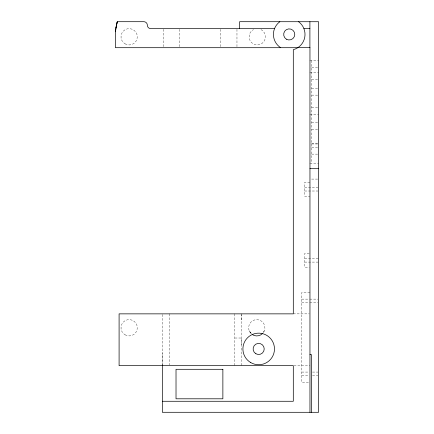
<?xml version="1.0" encoding="UTF-8"?>
<svg xmlns="http://www.w3.org/2000/svg" width="434" height="434" viewBox="0 0 434 434"><rect width="100%" height="100%" fill="white"/><g stroke="black" fill="none" stroke-linecap="round" stroke-linejoin="round"><path stroke-width="0.33" stroke-dasharray="2.17 1.63" d="M162.419 365.027L162.419 352.717M241.586 344.932L241.586 338.015L234.642 338.015M241.586 319.896L241.586 314.531M263.096 332.661L264.355 330.768M309.903 60.538L318.578 60.538M311.639 67.33L317.948 67.379M309.903 72.646L318.578 72.646M311.639 79.59L317.948 79.59M311.639 88.297L317.948 88.297M311.639 95.122L317.948 95.149M311.639 107.225L317.948 107.225M309.903 114.169L318.578 114.169M311.639 122.762L317.948 122.762M311.639 129.685L317.948 129.685M311.639 143.871L317.948 143.871M311.639 143.936L317.948 143.936M311.639 147.338L317.948 147.338M311.639 154.13L317.948 154.13M309.903 163.168L318.578 163.168M311.639 179.085L317.948 179.085M309.876 182.302L304.673 182.302L304.673 196.19L309.876 196.19M304.673 187.569L317.91 187.569M304.673 191.014L317.91 191.014M309.252 253.402L304.695 253.402L304.695 267.29L309.252 267.29M304.695 258.648L318.578 258.648M304.695 262.093L318.578 262.093M309.903 292.483L301.744 292.483L301.744 382.403L309.903 382.403M301.744 299.129L309.154 299.129M309.827 299.129L317.905 299.129M301.744 302.574L309.154 302.574M309.827 302.574L317.905 302.574M293.303 313.858L309.274 313.858M293.954 365.672L309.903 365.672M301.744 372.074L309.154 372.074M312.518 372.074L317.905 372.074M301.744 375.524L309.154 375.524M312.518 375.524L317.905 375.524M251.465 333.594L249.192 330.768L251.004 333.534M311.639 60.538L311.639 163.168M241.586 313.858L241.586 365.672M236.964 29.311L236.964 46.682M234.642 313.858L234.642 365.672M220.656 29.311L220.656 46.682M179.725 29.311L179.725 46.682M169.363 313.858L169.363 364.999M163.412 29.311L163.412 46.682M162.419 314.504L162.419 365.672M251.02 333.545A8.154 8.154 0 0 1 250.825 322.191A8.154 8.154 0 0 1 262.174 321.654A8.154 8.154 0 0 1 263.047 332.981M261.008 29.55A8.154 8.154 0 0 1 263.59 41.941A8.154 8.154 0 0 1 250.933 41.941A8.154 8.154 0 0 1 253.516 29.55M125.073 334.831A8.154 8.154 0 0 0 137.307 327.768A8.154 8.154 0 0 0 125.073 320.704A8.154 8.154 0 0 0 125.073 334.831M125.073 43.861A8.154 8.154 0 0 0 137.307 36.798A8.154 8.154 0 0 0 125.073 29.734A8.154 8.154 0 0 0 125.073 43.861"/><path stroke-width="0.65" d="M297.816 47.697L115.422 47.697L115.422 31.753L116.008 27.765M116.003 27.776L116.882 23.425M116.084 27.331L116.16 26.897M116.241 26.458L116.415 25.59M116.594 24.722L116.784 23.854M116.876 23.441L117.299 21.7L143.866 21.7A3.472 3.472 0 0 1 147.338 25.172A3.472 3.472 0 0 0 150.804 28.644L274.521 28.644M116.985 22.991L117.088 22.563M303.914 28.644L309.903 28.644M298.288 47.349L309.957 47.349L309.957 412.3M309.957 168.685L318.578 168.685M309.957 354.627L311.449 354.627L311.449 412.289M162.327 401.271L293.303 401.271L293.303 365.672L119.095 365.672L119.095 313.858L293.303 313.858L293.303 49.677A15.792 15.792 0 0 0 298.576 21.7M309.903 21.722L309.903 47.349M239.606 28.644L239.606 21.7L318.578 21.722L318.578 412.3L162.327 412.289L162.327 365.672M115.422 31.753A79.823 79.823 0 0 1 117.299 21.7M280.668 47.697A15.792 15.792 0 0 1 279.859 21.7M262.462 333.61A8.154 8.154 0 0 1 252.219 334.533M222.87 369.301L176.02 369.301L176.02 398.803L222.87 398.803L222.87 369.301M286.445 39.228A5.555 5.555 0 0 0 294.773 34.422A5.555 5.555 0 0 0 286.445 29.61A5.555 5.555 0 0 0 286.445 39.228M250.792 362.618A15.792 15.792 0 0 0 274.478 348.941A15.792 15.792 0 0 0 250.792 335.265A15.792 15.792 0 0 0 250.792 362.618M255.886 353.753A5.555 5.555 0 0 0 264.219 348.941A5.555 5.555 0 0 0 255.886 344.135A5.555 5.555 0 0 0 255.886 353.753"/></g></svg>
